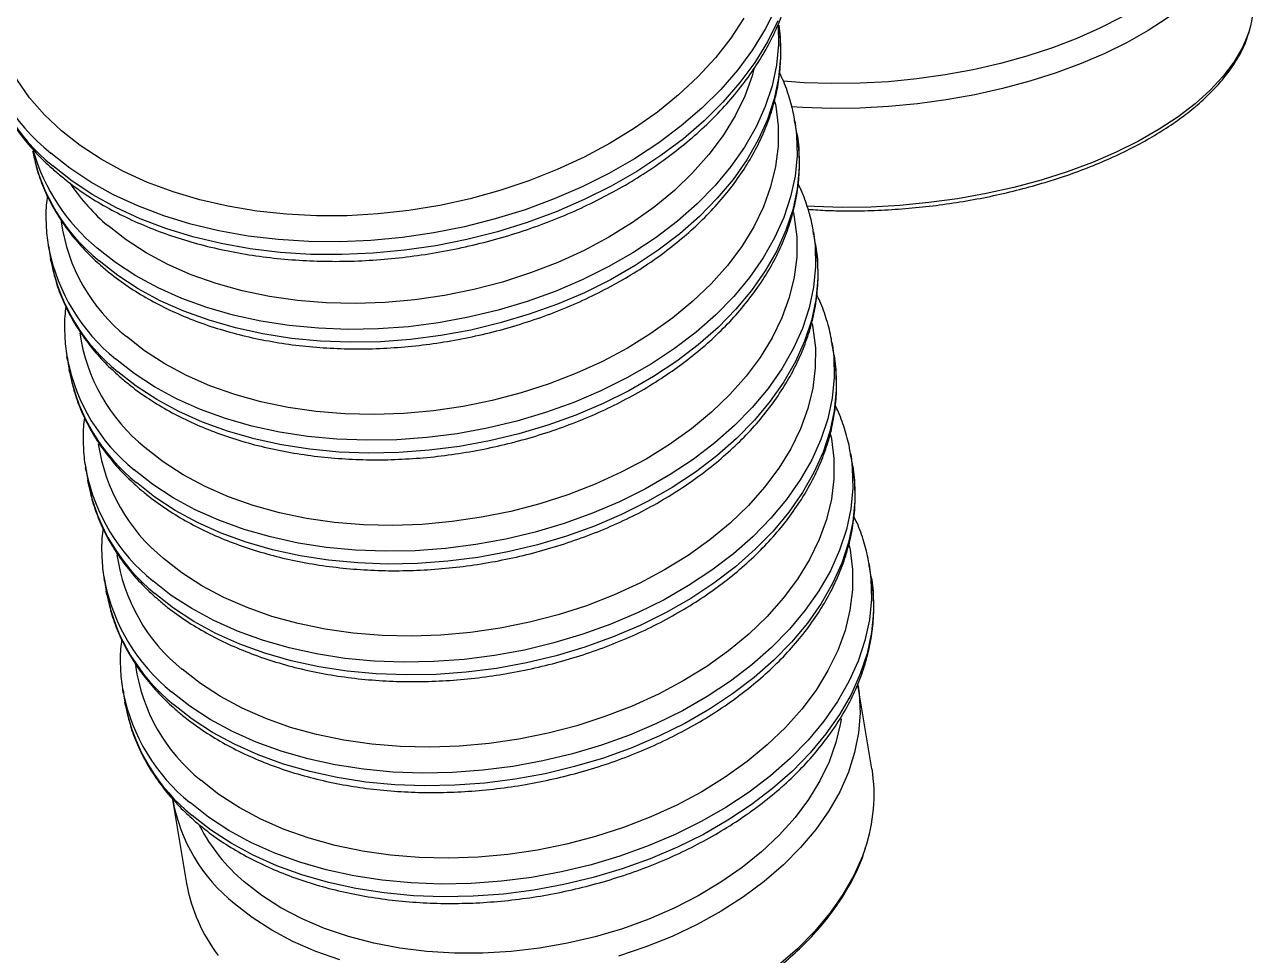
# Model space of a CAD drawing. Header units: millimetres. Extents: x 0 to 6631, y 0 to 4689.
# Drawn here: x 4434.7 to 4612.9, y 2054.9 to 2190 of the extents above; entities that cross this region are included whole.
import ezdxf

# ---------------------------------------------------------------- set-up
doc = ezdxf.new("R2010")
doc.units = ezdxf.units.MM
doc.header["$LTSCALE"] = 13
doc.layers.add('几何体', color=7, linetype='Continuous')

msp = doc.modelspace()

# ---------------------------------------------------------------- linework, layer by layer
at = {"layer": '几何体'}
for p, q in [((4546.67, 2174.17), (4546.36, 2176.03)), ((4546.36, 2176.03), (4546.42, 2175.64)), ((4546.67, 2174.17), (4546.74, 2173.78)), ((4549.37, 2158.08), (4549.06, 2159.94)), ((4549.06, 2159.94), (4549.12, 2159.55)), ((4438.14, 2157.91), (4438.45, 2156.05)), ((4438.23, 2157.42), (4438.14, 2157.91)), ((4549.37, 2158.08), (4549.43, 2157.69)), ((4438.54, 2155.57), (4438.45, 2156.05)), ((4552.06, 2141.99), (4551.75, 2143.85)), ((4551.75, 2143.85), (4551.81, 2143.46)), ((4440.83, 2141.82), (4441.15, 2139.96)), ((4440.92, 2141.33), (4440.83, 2141.82)), ((4552.06, 2141.99), (4552.12, 2141.6)), ((4441.23, 2139.48), (4441.15, 2139.96)), ((4554.76, 2125.9), (4554.45, 2127.75)), ((4554.45, 2127.75), (4554.51, 2127.37)), ((4443.53, 2125.72), (4443.84, 2123.87)), ((4443.62, 2125.24), (4443.53, 2125.72)), ((4554.76, 2125.9), (4554.82, 2125.51)), ((4443.93, 2123.38), (4443.84, 2123.87)), ((4557.45, 2109.81), (4557.14, 2111.66)), ((4557.14, 2111.66), (4557.2, 2111.27)), ((4446.22, 2109.63), (4446.53, 2107.78)), ((4446.31, 2109.15), (4446.22, 2109.63)), ((4557.45, 2109.81), (4557.51, 2109.42)), ((4446.62, 2107.29), (4446.53, 2107.78)), ((4557.55, 2082.03), (4555.52, 2094.18)), ((4555.52, 2094.18), (4555.55, 2094)), ((4448.92, 2093.54), (4449.23, 2091.68)), ((4449, 2093.06), (4448.92, 2093.54)), ((4449.32, 2091.2), (4449.23, 2091.68)), ((4456.15, 2077.54), (4458.18, 2065.39))]:
    msp.add_line(p, q, dxfattribs=at)
at = {"layer": '几何体', "flags": 128}
for points in [[(4440.02, 2174.59), (4437.57, 2176.91), (4435.42, 2179.38), (4433.59, 2181.99), (4432.08, 2184.72), (4430.9, 2187.54), (4430.07, 2190.46), (4429.59, 2193.44), (4429.46, 2196.46), (4429.68, 2199.52), (4430.25, 2202.59), (4431.16, 2205.65), (4432.42, 2208.69), (4434.01, 2211.67), (4435.93, 2214.6), (4438.16, 2217.44), (4440.68, 2220.18), (4443.49, 2222.81), (4446.56, 2225.3), (4449.88, 2227.65), (4453.42, 2229.83), (4457.17, 2231.84), (4459.08, 2232.76)], [(4608.46, 2212.2), (4608.69, 2210.77), (4608.7, 2208.72), (4608.36, 2206.65), (4607.67, 2204.58), (4606.63, 2202.51), (4605.25, 2200.46), (4603.54, 2198.45), (4601.52, 2196.5), (4599.19, 2194.61), (4596.58, 2192.8), (4593.71, 2191.08), (4590.59, 2189.48), (4587.25, 2187.99), (4583.71, 2186.63), (4580.01, 2185.41), (4576.17, 2184.34), (4572.21, 2183.43), (4568.16, 2182.68), (4564.06, 2182.11), (4559.94, 2181.7), (4555.83, 2181.47), (4551.75, 2181.42)], [(4611.16, 2208.69), (4611.23, 2207.31), (4611.05, 2205.21), (4610.51, 2203.1), (4609.63, 2200.99), (4608.41, 2198.89), (4606.86, 2196.82), (4604.98, 2194.8), (4602.8, 2192.83), (4600.33, 2190.93), (4597.58, 2189.12), (4594.57, 2187.41), (4591.33, 2185.81), (4587.88, 2184.33), (4584.24, 2182.97), (4580.44, 2181.76), (4576.5, 2180.7), (4572.46, 2179.8), (4568.33, 2179.06), (4564.15, 2178.48), (4559.96, 2178.08), (4555.77, 2177.86), (4551.61, 2177.81)], [(4543.59, 2192.38), (4542.08, 2189.33), (4540.24, 2186.33), (4538.09, 2183.42), (4535.63, 2180.59), (4532.9, 2177.87), (4529.89, 2175.28), (4526.63, 2172.83), (4523.13, 2170.53), (4519.42, 2168.4), (4515.53, 2166.45), (4511.46, 2164.69), (4507.25, 2163.13), (4502.92, 2161.79), (4498.49, 2160.66), (4494, 2159.76), (4489.47, 2159.1), (4484.91, 2158.66), (4480.38, 2158.47), (4475.88, 2158.51), (4471.44, 2158.79), (4467.09, 2159.31), (4462.86, 2160.06), (4458.77, 2161.05), (4454.85, 2162.25), (4451.11, 2163.67), (4447.59, 2165.3), (4444.29, 2167.13), (4441.25, 2169.15), (4438.47, 2171.34)], [(4543.9, 2190.52), (4542.39, 2187.47), (4540.55, 2184.48), (4538.4, 2181.56), (4535.95, 2178.73), (4533.21, 2176.01), (4530.2, 2173.42), (4526.94, 2170.97), (4523.44, 2168.67), (4519.74, 2166.54), (4515.84, 2164.59), (4511.77, 2162.83), (4507.56, 2161.28), (4503.23, 2159.93), (4498.8, 2158.81), (4494.31, 2157.91), (4489.78, 2157.24), (4485.23, 2156.81), (4480.69, 2156.61), (4476.19, 2156.65), (4471.75, 2156.94), (4467.4, 2157.45), (4463.17, 2158.21), (4459.09, 2159.19), (4455.16, 2160.39), (4451.42, 2161.82), (4447.9, 2163.45), (4444.6, 2165.28), (4441.56, 2167.29), (4438.78, 2169.49)], [(4538.99, 2190.92), (4537.08, 2188), (4534.85, 2185.16), (4532.32, 2182.41), (4529.52, 2179.79), (4526.44, 2177.29), (4523.12, 2174.95), (4519.58, 2172.76), (4515.83, 2170.76), (4511.9, 2168.94), (4507.82, 2167.32), (4503.6, 2165.91), (4499.28, 2164.71), (4494.87, 2163.75), (4490.42, 2163.01), (4485.94, 2162.51), (4481.47, 2162.25), (4477.03, 2162.23), (4472.64, 2162.46), (4468.34, 2162.92), (4464.16, 2163.62), (4460.11, 2164.55), (4456.22, 2165.7), (4452.52, 2167.08), (4449.03, 2168.67), (4445.77, 2170.45), (4442.76, 2172.43), (4440.02, 2174.59), (4440.02, 2174.59)], [(4543.94, 2189.79), (4543.99, 2187.08), (4543.7, 2184.08), (4543.06, 2181.08), (4542.07, 2178.09), (4540.74, 2175.13), (4539.08, 2172.22), (4537.1, 2169.38), (4534.81, 2166.63), (4532.22, 2163.99), (4529.36, 2161.47), (4526.25, 2159.1), (4522.89, 2156.87), (4519.32, 2154.82), (4515.55, 2152.95), (4511.62, 2151.28), (4507.54, 2149.81), (4503.35, 2148.55), (4499.06, 2147.52), (4494.72, 2146.73), (4490.34, 2146.16), (4485.96, 2145.84), (4481.6, 2145.76), (4477.29, 2145.92), (4473.06, 2146.32), (4468.94, 2146.96), (4464.95, 2147.83), (4461.12, 2148.93), (4457.48, 2150.25), (4454.04, 2151.79), (4450.83, 2153.53), (4447.88, 2155.46), (4445.19, 2157.57)], [(4544.04, 2189.88), (4544.24, 2188.19), (4544.3, 2185.22), (4544.01, 2182.22), (4543.37, 2179.22), (4542.38, 2176.23), (4541.05, 2173.27), (4539.39, 2170.36), (4537.41, 2167.53), (4535.12, 2164.78), (4532.53, 2162.14), (4529.67, 2159.62), (4526.56, 2157.24), (4523.2, 2155.02), (4519.63, 2152.96), (4515.86, 2151.09), (4511.93, 2149.42), (4507.85, 2147.95), (4503.66, 2146.7), (4499.37, 2145.67), (4495.03, 2144.87), (4490.65, 2144.31), (4486.27, 2143.98), (4481.91, 2143.9), (4477.6, 2144.06), (4473.37, 2144.46), (4469.25, 2145.1), (4465.26, 2145.97), (4461.43, 2147.08), (4457.79, 2148.4), (4454.35, 2149.93), (4451.14, 2151.67), (4448.19, 2153.6), (4445.51, 2155.71)], [(4612.28, 2189.18), (4612.14, 2188.76), (4611.26, 2186.65), (4610.04, 2184.55), (4608.49, 2182.48), (4606.61, 2180.46), (4604.43, 2178.49), (4601.96, 2176.6), (4599.21, 2174.79), (4596.2, 2173.07), (4592.96, 2171.47), (4589.51, 2169.99), (4585.87, 2168.64), (4582.07, 2167.43), (4578.13, 2166.36), (4574.09, 2165.46), (4569.96, 2164.72), (4565.78, 2164.15), (4561.59, 2163.74), (4557.4, 2163.52), (4553.24, 2163.47)], [(4540.44, 2183.5), (4540.17, 2182.55), (4539.11, 2179.62), (4537.7, 2176.73), (4535.97, 2173.9), (4533.91, 2171.14), (4531.55, 2168.48), (4528.9, 2165.93), (4525.98, 2163.52), (4522.81, 2161.25), (4519.4, 2159.15), (4515.8, 2157.22), (4512.01, 2155.49), (4508.06, 2153.96), (4503.99, 2152.64), (4499.81, 2151.54), (4495.56, 2150.68), (4491.27, 2150.05), (4486.96, 2149.66), (4482.67, 2149.51), (4478.43, 2149.61), (4474.26, 2149.95), (4470.19, 2150.53), (4466.24, 2151.35), (4462.46, 2152.4), (4458.86, 2153.68), (4455.47, 2155.16), (4452.3, 2156.86), (4449.39, 2158.75), (4446.75, 2160.82)], [(4551.75, 2181.42), (4547.73, 2181.55), (4544.67, 2181.77)], [(4543.47, 2178.79), (4543.6, 2178.16), (4543.95, 2175.28), (4543.94, 2172.36), (4543.58, 2169.41), (4542.86, 2166.46), (4541.8, 2163.53), (4540.4, 2160.64), (4538.66, 2157.8), (4536.61, 2155.05), (4534.24, 2152.39), (4531.59, 2149.84), (4528.67, 2147.43), (4525.5, 2145.16), (4522.1, 2143.06), (4518.49, 2141.13), (4514.7, 2139.4), (4510.76, 2137.86), (4506.68, 2136.55), (4502.5, 2135.45), (4498.26, 2134.59), (4493.97, 2133.96), (4489.66, 2133.57), (4485.37, 2133.42), (4481.12, 2133.52), (4476.95, 2133.86), (4472.88, 2134.44), (4468.94, 2135.26), (4465.16, 2136.31), (4461.55, 2137.58), (4458.16, 2139.07), (4455, 2140.77), (4452.09, 2142.65), (4449.45, 2144.72)], [(4551.61, 2177.81), (4547.53, 2177.94), (4545.85, 2178.04)], [(4546.42, 2175.64), (4546.62, 2173.96), (4546.68, 2170.99), (4546.39, 2167.99), (4545.75, 2164.98), (4544.76, 2161.99), (4543.43, 2159.03), (4541.77, 2156.13), (4539.79, 2153.29), (4537.5, 2150.54), (4534.92, 2147.9), (4532.06, 2145.38), (4528.94, 2143), (4525.58, 2140.78), (4522.01, 2138.73), (4518.25, 2136.86), (4514.31, 2135.18), (4510.23, 2133.71), (4506.04, 2132.46), (4501.76, 2131.43), (4497.41, 2130.63), (4493.03, 2130.07), (4488.65, 2129.75), (4484.29, 2129.67), (4479.98, 2129.83), (4475.75, 2130.23), (4471.63, 2130.87), (4467.64, 2131.74), (4463.81, 2132.84), (4460.17, 2134.16), (4456.73, 2135.7), (4453.53, 2137.44), (4450.57, 2139.37), (4447.89, 2141.48)], [(4546.74, 2173.78), (4546.93, 2172.1), (4546.99, 2169.13), (4546.7, 2166.13), (4546.06, 2163.13), (4545.07, 2160.14), (4543.75, 2157.18), (4542.08, 2154.27), (4540.1, 2151.43), (4537.81, 2148.69), (4535.23, 2146.04), (4532.37, 2143.53), (4529.25, 2141.15), (4525.89, 2138.92), (4522.32, 2136.87), (4518.56, 2135), (4514.62, 2133.33), (4510.54, 2131.86), (4506.35, 2130.61), (4502.07, 2129.58), (4497.72, 2128.78), (4493.34, 2128.22), (4488.96, 2127.89), (4484.6, 2127.81), (4480.29, 2127.97), (4476.06, 2128.37), (4471.94, 2129.01), (4467.95, 2129.88), (4464.12, 2130.98), (4460.48, 2132.31), (4457.04, 2133.84), (4453.84, 2135.58), (4450.88, 2137.51), (4448.2, 2139.62)], [(4553.24, 2163.47), (4549.16, 2163.6), (4548.05, 2163.66)], [(4546.17, 2162.7), (4546.29, 2162.07), (4546.64, 2159.19), (4546.64, 2156.26), (4546.27, 2153.32), (4545.56, 2150.37), (4544.49, 2147.44), (4543.09, 2144.55), (4541.35, 2141.71), (4539.3, 2138.96), (4536.94, 2136.3), (4534.29, 2133.75), (4531.37, 2131.33), (4528.2, 2129.07), (4524.79, 2126.96), (4521.19, 2125.04), (4517.4, 2123.3), (4513.45, 2121.77), (4509.38, 2120.46), (4505.2, 2119.36), (4500.95, 2118.5), (4496.66, 2117.87), (4492.35, 2117.48), (4488.06, 2117.33), (4483.82, 2117.43), (4479.64, 2117.77), (4475.57, 2118.35), (4471.63, 2119.17), (4467.85, 2120.22), (4464.25, 2121.49), (4460.86, 2122.98), (4457.69, 2124.68), (4454.78, 2126.56), (4452.14, 2128.63)], [(4549.12, 2159.55), (4549.31, 2157.87), (4549.38, 2154.89), (4549.09, 2151.9), (4548.45, 2148.89), (4547.46, 2145.9), (4546.13, 2142.94), (4544.47, 2140.04), (4542.49, 2137.2), (4540.2, 2134.45), (4537.61, 2131.81), (4534.75, 2129.29), (4531.63, 2126.91), (4528.28, 2124.69), (4524.71, 2122.64), (4520.94, 2120.77), (4517.01, 2119.09), (4512.93, 2117.62), (4508.73, 2116.37), (4504.45, 2115.34), (4500.11, 2114.54), (4495.73, 2113.98), (4491.34, 2113.66), (4486.98, 2113.57), (4482.68, 2113.73), (4478.45, 2114.13), (4474.33, 2114.77), (4470.34, 2115.65), (4466.51, 2116.75), (4462.86, 2118.07), (4459.43, 2119.61), (4456.22, 2121.34), (4453.27, 2123.27), (4450.58, 2125.38)], [(4549.43, 2157.69), (4549.63, 2156.01), (4549.69, 2153.04), (4549.4, 2150.04), (4548.76, 2147.04), (4547.77, 2144.05), (4546.44, 2141.09), (4544.78, 2138.18), (4542.8, 2135.34), (4540.51, 2132.59), (4537.92, 2129.95), (4535.06, 2127.43), (4531.95, 2125.06), (4528.59, 2122.83), (4525.02, 2120.78), (4521.25, 2118.91), (4517.32, 2117.23), (4513.24, 2115.77), (4509.05, 2114.51), (4504.76, 2113.48), (4500.42, 2112.69), (4496.04, 2112.12), (4491.66, 2111.8), (4487.3, 2111.72), (4482.99, 2111.88), (4478.76, 2112.28), (4474.64, 2112.92), (4470.65, 2113.79), (4466.82, 2114.89), (4463.18, 2116.21), (4459.74, 2117.75), (4456.53, 2119.49), (4453.58, 2121.42), (4450.89, 2123.53)], [(4548.86, 2146.61), (4548.99, 2145.98), (4549.34, 2143.1), (4549.33, 2140.17), (4548.97, 2137.23), (4548.25, 2134.28), (4547.19, 2131.35), (4545.79, 2128.46), (4544.05, 2125.62), (4541.99, 2122.86), (4539.63, 2120.2), (4536.98, 2117.66), (4534.06, 2115.24), (4530.89, 2112.97), (4527.49, 2110.87), (4523.88, 2108.95), (4520.09, 2107.21), (4516.14, 2105.68), (4512.07, 2104.36), (4507.89, 2103.27), (4503.65, 2102.4), (4499.35, 2101.77), (4495.05, 2101.38), (4490.76, 2101.24), (4486.51, 2101.34), (4482.34, 2101.68), (4478.27, 2102.26), (4474.33, 2103.08), (4470.55, 2104.13), (4466.94, 2105.4), (4463.55, 2106.89), (4460.39, 2108.58), (4457.48, 2110.47), (4454.84, 2112.54)], [(4551.81, 2143.46), (4552.01, 2141.77), (4552.07, 2138.8), (4551.78, 2135.81), (4551.14, 2132.8), (4550.15, 2129.81), (4548.82, 2126.85), (4547.16, 2123.94), (4545.18, 2121.11), (4542.89, 2118.36), (4540.31, 2115.72), (4537.45, 2113.2), (4534.33, 2110.82), (4530.97, 2108.6), (4527.4, 2106.54), (4523.63, 2104.67), (4519.7, 2103), (4515.62, 2101.53), (4511.43, 2100.28), (4507.15, 2099.25), (4502.8, 2098.45), (4498.42, 2097.89), (4494.04, 2097.56), (4489.68, 2097.48), (4485.37, 2097.64), (4481.14, 2098.04), (4477.02, 2098.68), (4473.03, 2099.55), (4469.2, 2100.66), (4465.56, 2101.98), (4462.12, 2103.51), (4458.92, 2105.25), (4455.96, 2107.18), (4453.28, 2109.29)], [(4552.12, 2141.6), (4552.32, 2139.92), (4552.38, 2136.95), (4552.09, 2133.95), (4551.45, 2130.94), (4550.46, 2127.95), (4549.13, 2124.99), (4547.47, 2122.09), (4545.49, 2119.25), (4543.2, 2116.5), (4540.62, 2113.86), (4537.76, 2111.34), (4534.64, 2108.96), (4531.28, 2106.74), (4527.71, 2104.69), (4523.95, 2102.82), (4520.01, 2101.14), (4515.93, 2099.67), (4511.74, 2098.42), (4507.46, 2097.39), (4503.11, 2096.59), (4498.73, 2096.03), (4494.35, 2095.71), (4489.99, 2095.63), (4485.68, 2095.79), (4481.45, 2096.19), (4477.33, 2096.83), (4473.34, 2097.7), (4469.51, 2098.8), (4465.87, 2100.12), (4462.43, 2101.66), (4459.23, 2103.4), (4456.27, 2105.33), (4453.59, 2107.44)], [(4551.56, 2130.52), (4551.68, 2129.89), (4552.03, 2127.01), (4552.03, 2124.08), (4551.66, 2121.13), (4550.95, 2118.19), (4549.88, 2115.26), (4548.48, 2112.36), (4546.74, 2109.53), (4544.69, 2106.77), (4542.33, 2104.11), (4539.68, 2101.56), (4536.76, 2099.15), (4533.59, 2096.88), (4530.18, 2094.78), (4526.58, 2092.85), (4522.79, 2091.12), (4518.84, 2089.59), (4514.76, 2088.27), (4510.59, 2087.18), (4506.34, 2086.31), (4502.05, 2085.68), (4497.74, 2085.29), (4493.45, 2085.15), (4489.21, 2085.24), (4485.03, 2085.58), (4480.96, 2086.17), (4477.02, 2086.98), (4473.24, 2088.03), (4469.64, 2089.31), (4466.24, 2090.8), (4463.08, 2092.49), (4460.17, 2094.38), (4457.53, 2096.45)], [(4554.51, 2127.37), (4554.7, 2125.68), (4554.77, 2122.71), (4554.48, 2119.71), (4553.84, 2116.71), (4552.85, 2113.72), (4551.52, 2110.76), (4549.86, 2107.85), (4547.88, 2105.01), (4545.59, 2102.27), (4543, 2099.62), (4540.14, 2097.11), (4537.02, 2094.73), (4533.67, 2092.5), (4530.09, 2090.45), (4526.33, 2088.58), (4522.4, 2086.91), (4518.32, 2085.44), (4514.12, 2084.19), (4509.84, 2083.16), (4505.5, 2082.36), (4501.12, 2081.8), (4496.73, 2081.47), (4492.37, 2081.39), (4488.07, 2081.55), (4483.84, 2081.95), (4479.71, 2082.59), (4475.73, 2083.46), (4471.9, 2084.56), (4468.25, 2085.89), (4464.82, 2087.42), (4461.61, 2089.16), (4458.66, 2091.09), (4455.97, 2093.2)], [(4554.82, 2125.51), (4555.01, 2123.83), (4555.08, 2120.85), (4554.79, 2117.86), (4554.15, 2114.85), (4553.16, 2111.86), (4551.83, 2108.9), (4550.17, 2106), (4548.19, 2103.16), (4545.9, 2100.41), (4543.31, 2097.77), (4540.45, 2095.25), (4537.33, 2092.87), (4533.98, 2090.65), (4530.41, 2088.6), (4526.64, 2086.73), (4522.71, 2085.05), (4518.63, 2083.58), (4514.44, 2082.33), (4510.15, 2081.3), (4505.81, 2080.5), (4501.43, 2079.94), (4497.05, 2079.62), (4492.68, 2079.53), (4488.38, 2079.69), (4484.15, 2080.09), (4480.03, 2080.73), (4476.04, 2081.61), (4472.21, 2082.71), (4468.56, 2084.03), (4465.13, 2085.57), (4461.92, 2087.3), (4458.97, 2089.23), (4456.28, 2091.34)], [(4554.25, 2114.42), (4554.38, 2113.8), (4554.73, 2110.91), (4554.72, 2107.99), (4554.36, 2105.04), (4553.64, 2102.09), (4552.58, 2099.16), (4551.17, 2096.27), (4549.44, 2093.44), (4547.38, 2090.68), (4545.02, 2088.02), (4542.37, 2085.47), (4539.45, 2083.06), (4536.28, 2080.79), (4532.88, 2078.69), (4529.27, 2076.76), (4525.48, 2075.03), (4521.53, 2073.5), (4517.46, 2072.18), (4513.28, 2071.08), (4509.04, 2070.22), (4504.74, 2069.59), (4500.44, 2069.2), (4496.15, 2069.05), (4491.9, 2069.15), (4487.73, 2069.49), (4483.66, 2070.07), (4479.72, 2070.89), (4475.93, 2071.94), (4472.33, 2073.22), (4468.94, 2074.71), (4465.78, 2076.4), (4462.86, 2078.29), (4460.23, 2080.36)], [(4557.2, 2111.27), (4557.4, 2109.59), (4557.46, 2106.62), (4557.17, 2103.62), (4556.53, 2100.62), (4555.54, 2097.63), (4554.21, 2094.67), (4552.55, 2091.76), (4550.57, 2088.92), (4548.28, 2086.17), (4545.7, 2083.53), (4542.84, 2081.01), (4539.72, 2078.64), (4536.36, 2076.41), (4532.79, 2074.36), (4529.02, 2072.49), (4525.09, 2070.82), (4521.01, 2069.35), (4516.82, 2068.09), (4512.54, 2067.07), (4508.19, 2066.27), (4503.81, 2065.7), (4499.43, 2065.38), (4495.07, 2065.3), (4490.76, 2065.46), (4486.53, 2065.86), (4482.41, 2066.5), (4478.42, 2067.37), (4474.59, 2068.47), (4470.95, 2069.8), (4467.51, 2071.33), (4464.31, 2073.07), (4461.35, 2075), (4458.67, 2077.11)], [(4557.51, 2109.42), (4557.71, 2107.73), (4557.77, 2104.76), (4557.48, 2101.77), (4556.84, 2098.76), (4555.85, 2095.77), (4554.52, 2092.81), (4552.86, 2089.9), (4550.88, 2087.07), (4548.59, 2084.32), (4546.01, 2081.68), (4543.15, 2079.16), (4540.03, 2076.78), (4536.67, 2074.56), (4533.1, 2072.5), (4529.33, 2070.63), (4525.4, 2068.96), (4521.32, 2067.49), (4517.13, 2066.24), (4512.85, 2065.21), (4508.5, 2064.41), (4504.12, 2063.85), (4499.74, 2063.52), (4495.38, 2063.44), (4491.07, 2063.6), (4486.84, 2064), (4482.72, 2064.64), (4478.73, 2065.51), (4474.9, 2066.62), (4471.26, 2067.94), (4467.82, 2069.47), (4464.62, 2071.21), (4461.66, 2073.14), (4458.98, 2075.25)], [(4555.55, 2094), (4555.69, 2092.93), (4555.83, 2090.1), (4555.61, 2087.24), (4555.04, 2084.37), (4554.13, 2081.51), (4552.88, 2078.68), (4551.3, 2075.91), (4549.41, 2073.2), (4547.2, 2070.58), (4544.71, 2068.07), (4541.94, 2065.68), (4538.92, 2063.44), (4535.67, 2061.35), (4532.21, 2059.43), (4528.56, 2057.7), (4524.75, 2056.17), (4520.82, 2054.84)], [(4553.06, 2089.27), (4552.97, 2088.66), (4552.33, 2085.84), (4551.34, 2083.04), (4550.01, 2080.28), (4548.36, 2077.57), (4546.39, 2074.94), (4544.11, 2072.4), (4541.55, 2069.99), (4538.72, 2067.7), (4535.64, 2065.57), (4532.35, 2063.6), (4528.85, 2061.81), (4525.18, 2060.21), (4521.36, 2058.82), (4517.43, 2057.65), (4513.41, 2056.7), (4509.33, 2055.98), (4505.22, 2055.5), (4501.11, 2055.26), (4497.03, 2055.27), (4493.02, 2055.51), (4489.1, 2056), (4485.3, 2056.72), (4481.65, 2057.67), (4478.18, 2058.85), (4474.91, 2060.24), (4471.86, 2061.84), (4469.07, 2063.63), (4466.54, 2065.6)], [(4556.55, 2070.44), (4556.17, 2069.36), (4554.92, 2066.53), (4553.34, 2063.76), (4551.44, 2061.05), (4549.24, 2058.43), (4546.74, 2055.92), (4543.98, 2053.53)], [(4480.41, 2054.31), (4476.9, 2055.53), (4473.59, 2056.97), (4470.51, 2058.61), (4467.67, 2060.44), (4465.1, 2062.45)]]:
    msp.add_lwpolyline(points, dxfattribs=at)
at = {"layer": '几何体'}
for centre, radius, start, end in [((4599.98, 2193.01), 12.88, 342.7254, 6.197), ((4457.49, 2194.76), 30.17, 191.6161, 230.9186), ((4457.8, 2192.9), 30.17, 191.6161, 230.9186), ((4462.85, 2177.12), 27.56, 191.433, 230.9894), ((4463.3, 2179.51), 28.45, 195.9588, 230.4745), ((4466.4, 2183.87), 30.29, 214.3879, 229.5639), ((4465.84, 2165.06), 26.12, 188.1521, 231.1206), ((4465.23, 2162.89), 27.56, 191.433, 230.9894), ((4465.55, 2161.03), 27.56, 191.433, 230.9894), ((4468.54, 2148.97), 26.12, 188.1521, 231.1206), ((4467.93, 2146.8), 27.56, 191.433, 230.9894), ((4468.24, 2144.94), 27.56, 191.433, 230.9894), ((4471.23, 2132.88), 26.12, 188.1521, 231.1206), ((4470.62, 2130.7), 27.56, 191.433, 230.9894), ((4470.93, 2128.85), 27.56, 191.433, 230.9894), ((4473.93, 2116.78), 26.12, 188.1521, 231.1206), ((4473.32, 2114.61), 27.56, 191.433, 230.9894), ((4473.63, 2112.75), 27.56, 191.433, 230.9894), ((4476.62, 2100.69), 26.12, 188.1521, 231.1206), ((4476.01, 2098.52), 27.56, 191.433, 230.9894), ((4476.32, 2096.66), 27.56, 191.433, 230.9894), ((4533.83, 2078.24), 24.03, 341.0527, 9.081), ((4480.92, 2082.04), 25.17, 190.338, 231.0748), ((4483.6, 2085.86), 26.48, 207.2191, 229.8932), ((4481.57, 2069.42), 23.73, 189.7669, 217.5946)]:
    msp.add_arc(centre, radius, start, end, dxfattribs=at)
for points, knots in [([(4459.21, 2233.32), (4458, 2232.75), (4455.52, 2231.59), (4451.97, 2229.62), (4448.55, 2227.47), (4445.32, 2225.17), (4442.32, 2222.72), (4439.55, 2220.14), (4437.04, 2217.45), (4434.79, 2214.65), (4432.82, 2211.77), (4431.14, 2208.81), (4429.76, 2205.8), (4428.69, 2202.75), (4427.94, 2199.69), (4427.5, 2196.62), (4427.4, 2193.58), (4427.54, 2190.92), (4427.85, 2189.29), (4427.98, 2188.66)], [0, 0, 0, 0, 0.05816, 0.118806, 0.179484, 0.240191, 0.300921, 0.36166, 0.422384, 0.483062, 0.543655, 0.604114, 0.664387, 0.724422, 0.784182, 0.843651, 0.902842, 0.961805, 1, 1, 1, 1]), ([(4439.24, 2168.61), (4439.71, 2168.22), (4441.05, 2167.09), (4443.45, 2165.37), (4446.5, 2163.49), (4449.78, 2161.8), (4453.25, 2160.3), (4456.9, 2159), (4460.71, 2157.9), (4464.66, 2157.01), (4468.72, 2156.34), (4472.89, 2155.88), (4477.12, 2155.64), (4481.41, 2155.62), (4485.73, 2155.82), (4490.05, 2156.24), (4494.36, 2156.87), (4498.63, 2157.72), (4502.85, 2158.77), (4506.98, 2160.03), (4511, 2161.48), (4514.91, 2163.12), (4518.67, 2164.95), (4522.26, 2166.94), (4525.67, 2169.1), (4528.88, 2171.41), (4531.87, 2173.87), (4534.63, 2176.45), (4537.13, 2179.15), (4539.36, 2181.95), (4541.32, 2184.84), (4542.98, 2187.8), (4544.34, 2190.81), (4545.39, 2193.86), (4546.13, 2196.93), (4546.55, 2199.99), (4546.63, 2203.03), (4546.51, 2205.33), (4546.28, 2206.58), (4546.22, 2206.86)], [0, 0, 0, 0, 0.014997, 0.042832, 0.070717, 0.098663, 0.12665, 0.154661, 0.182684, 0.210708, 0.238727, 0.266739, 0.294743, 0.322739, 0.35073, 0.378716, 0.406701, 0.434686, 0.462675, 0.490669, 0.518672, 0.546685, 0.574711, 0.602751, 0.630805, 0.658873, 0.686951, 0.715033, 0.743107, 0.771159, 0.79917, 0.827119, 0.854979, 0.882729, 0.910351, 0.937838, 0.965198, 0.992454, 1, 1, 1, 1]), ([(4445.97, 2154.84), (4446.42, 2154.46), (4447.71, 2153.38), (4450.02, 2151.73), (4452.97, 2149.95), (4456.13, 2148.35), (4459.49, 2146.95), (4463.03, 2145.74), (4466.72, 2144.74), (4470.54, 2143.96), (4474.47, 2143.39), (4478.49, 2143.04), (4482.57, 2142.9), (4486.7, 2142.99), (4490.84, 2143.3), (4494.97, 2143.82), (4499.08, 2144.56), (4503.13, 2145.51), (4507.11, 2146.66), (4510.99, 2148.01), (4514.75, 2149.55), (4518.37, 2151.28), (4521.83, 2153.18), (4525.11, 2155.24), (4528.18, 2157.46), (4531.04, 2159.82), (4533.65, 2162.31), (4536.02, 2164.91), (4538.11, 2167.62), (4539.92, 2170.41), (4541.44, 2173.27), (4542.64, 2176.18), (4543.54, 2179.12), (4544.12, 2182.06), (4544.37, 2185), (4544.35, 2187.6), (4544.11, 2189.2), (4544.01, 2189.84)], [0, 0, 0, 0, 0.015727, 0.04485, 0.074031, 0.103284, 0.132584, 0.16191, 0.191249, 0.220586, 0.249917, 0.27924, 0.308553, 0.337858, 0.367157, 0.396453, 0.425749, 0.455048, 0.484353, 0.513667, 0.542993, 0.572334, 0.601692, 0.631067, 0.660458, 0.689862, 0.71927, 0.748667, 0.778035, 0.80735, 0.836583, 0.865704, 0.894686, 0.923512, 0.95218, 0.980708, 1, 1, 1, 1]), ([(4553.42, 2162.97), (4554.11, 2162.97), (4556.09, 2162.96), (4559.42, 2163.08), (4563.39, 2163.36), (4567.35, 2163.8), (4571.28, 2164.4), (4575.17, 2165.14), (4578.97, 2166.04), (4582.67, 2167.07), (4586.25, 2168.24), (4589.69, 2169.53), (4592.95, 2170.95), (4596.03, 2172.48), (4598.91, 2174.11), (4601.56, 2175.84), (4603.96, 2177.65), (4606.11, 2179.53), (4607.99, 2181.48), (4609.58, 2183.49), (4610.87, 2185.54), (4611.76, 2187.34), (4612.09, 2188.46), (4612.21, 2188.89)], [0, 0, 0, 0, 0.026092, 0.075647, 0.125204, 0.174758, 0.224311, 0.273869, 0.323435, 0.373014, 0.422611, 0.472231, 0.52188, 0.571563, 0.621286, 0.671051, 0.720861, 0.77071, 0.820583, 0.87043, 0.920183, 0.969746, 1, 1, 1, 1]), ([(4428.29, 2186.8), (4428.34, 2186.45), (4428.56, 2185.12), (4429.25, 2182.86), (4430.37, 2180.05), (4431.8, 2177.33), (4433.51, 2174.72), (4435.52, 2172.22), (4437.46, 2170.2), (4438.77, 2169.03), (4439.24, 2168.61)], [0, 0, 0, 0, 0.050393, 0.194012, 0.337682, 0.481646, 0.626101, 0.77117, 0.916898, 1, 1, 1, 1]), ([(4546.39, 2175.61), (4546.36, 2175.92), (4546.21, 2177.18), (4545.61, 2179.33), (4544.9, 2181.49), (4544.3, 2182.66), (4544.15, 2182.97)], [0, 0, 0, 0, 0.120339, 0.494187, 0.86797, 1, 1, 1, 1]), ([(4448.67, 2138.74), (4449.12, 2138.37), (4450.4, 2137.29), (4452.72, 2135.64), (4455.66, 2133.86), (4458.83, 2132.26), (4462.19, 2130.85), (4465.72, 2129.65), (4469.41, 2128.65), (4473.24, 2127.87), (4477.17, 2127.3), (4481.19, 2126.95), (4485.27, 2126.81), (4489.39, 2126.9), (4493.53, 2127.21), (4497.67, 2127.73), (4501.77, 2128.47), (4505.83, 2129.42), (4509.81, 2130.57), (4513.69, 2131.92), (4517.45, 2133.46), (4521.07, 2135.18), (4524.53, 2137.08), (4527.8, 2139.15), (4530.88, 2141.37), (4533.73, 2143.73), (4536.35, 2146.22), (4538.71, 2148.82), (4540.81, 2151.53), (4542.62, 2154.32), (4544.13, 2157.18), (4545.34, 2160.09), (4546.23, 2163.02), (4546.81, 2165.97), (4547.06, 2168.91), (4547.04, 2171.51), (4546.8, 2173.11), (4546.71, 2173.75)], [0, 0, 0, 0, 0.015727, 0.04485, 0.074031, 0.103284, 0.132584, 0.16191, 0.191249, 0.220586, 0.249917, 0.27924, 0.308553, 0.337858, 0.367157, 0.396453, 0.425749, 0.455048, 0.484353, 0.513667, 0.542993, 0.572334, 0.601692, 0.631067, 0.660458, 0.689862, 0.71927, 0.748667, 0.778035, 0.80735, 0.836583, 0.865704, 0.894686, 0.923512, 0.95218, 0.980708, 1, 1, 1, 1]), ([(4435.87, 2171.63), (4436.02, 2170.89), (4436.36, 2169.21), (4437.25, 2166.67), (4438.47, 2164.01), (4439.99, 2161.46), (4441.81, 2159.02), (4443.79, 2156.8), (4445.28, 2155.46), (4445.97, 2154.84)], [0, 0, 0, 0, 0.117347, 0.266559, 0.415957, 0.565812, 0.716324, 0.867593, 1, 1, 1, 1]), ([(4549.09, 2159.52), (4549.05, 2159.82), (4548.9, 2161.08), (4548.31, 2163.24), (4547.59, 2165.39), (4547, 2166.57), (4546.84, 2166.88)], [0, 0, 0, 0, 0.120339, 0.494187, 0.86797, 1, 1, 1, 1]), ([(4437.98, 2165.19), (4437.92, 2164.72), (4437.74, 2163.28), (4437.79, 2160.87), (4437.95, 2158.73), (4438.21, 2157.6), (4438.26, 2157.4)], [0, 0, 0, 0, 0.180098, 0.551311, 0.921072, 1, 1, 1, 1]), ([(4548.3, 2163.18), (4549.24, 2163.12), (4550.93, 2163.01), (4552.66, 2162.98), (4553.42, 2162.97)], [0, 0, 0, 0, 0.558901, 1, 1, 1, 1]), ([(4451.36, 2122.65), (4451.81, 2122.27), (4453.1, 2121.2), (4455.41, 2119.55), (4458.36, 2117.76), (4461.52, 2116.17), (4464.88, 2114.76), (4468.42, 2113.56), (4472.11, 2112.56), (4475.93, 2111.78), (4479.86, 2111.21), (4483.88, 2110.85), (4487.96, 2110.72), (4492.09, 2110.81), (4496.23, 2111.12), (4500.36, 2111.64), (4504.47, 2112.38), (4508.52, 2113.32), (4512.5, 2114.48), (4516.38, 2115.83), (4520.14, 2117.37), (4523.76, 2119.09), (4527.22, 2120.99), (4530.5, 2123.06), (4533.57, 2125.27), (4536.42, 2127.63), (4539.04, 2130.12), (4541.41, 2132.73), (4543.5, 2135.44), (4545.31, 2138.23), (4546.82, 2141.09), (4548.03, 2144), (4548.93, 2146.93), (4549.51, 2149.88), (4549.76, 2152.81), (4549.74, 2155.42), (4549.5, 2157.02), (4549.4, 2157.66)], [0, 0, 0, 0, 0.015727, 0.04485, 0.074031, 0.103284, 0.132584, 0.16191, 0.191249, 0.220586, 0.249917, 0.27924, 0.308553, 0.337858, 0.367157, 0.396453, 0.425749, 0.455048, 0.484353, 0.513667, 0.542993, 0.572334, 0.601692, 0.631067, 0.660458, 0.689862, 0.71927, 0.748667, 0.778035, 0.80735, 0.836583, 0.865704, 0.894686, 0.923512, 0.95218, 0.980708, 1, 1, 1, 1]), ([(4438.57, 2155.54), (4438.72, 2154.8), (4439.05, 2153.12), (4439.94, 2150.58), (4441.16, 2147.92), (4442.69, 2145.37), (4444.5, 2142.93), (4446.49, 2140.71), (4447.97, 2139.37), (4448.67, 2138.74)], [0, 0, 0, 0, 0.117347, 0.266559, 0.415957, 0.565812, 0.716324, 0.867593, 1, 1, 1, 1]), ([(4551.78, 2143.43), (4551.75, 2143.73), (4551.6, 2144.99), (4551, 2147.15), (4550.29, 2149.3), (4549.69, 2150.48), (4549.54, 2150.79)], [0, 0, 0, 0, 0.120339, 0.494187, 0.86797, 1, 1, 1, 1]), ([(4440.67, 2149.1), (4440.61, 2148.63), (4440.43, 2147.18), (4440.49, 2144.78), (4440.64, 2142.64), (4440.91, 2141.51), (4440.95, 2141.3)], [0, 0, 0, 0, 0.180098, 0.551311, 0.921072, 1, 1, 1, 1]), ([(4454.05, 2106.56), (4454.51, 2106.18), (4455.79, 2105.1), (4458.11, 2103.45), (4461.05, 2101.67), (4464.22, 2100.08), (4467.58, 2098.67), (4471.11, 2097.47), (4474.8, 2096.47), (4478.63, 2095.68), (4482.56, 2095.11), (4486.58, 2094.76), (4490.66, 2094.63), (4494.78, 2094.72), (4498.92, 2095.02), (4503.06, 2095.55), (4507.16, 2096.28), (4511.22, 2097.23), (4515.2, 2098.38), (4519.08, 2099.73), (4522.84, 2101.28), (4526.46, 2103), (4529.91, 2104.9), (4533.19, 2106.96), (4536.26, 2109.18), (4539.12, 2111.54), (4541.74, 2114.03), (4544.1, 2116.64), (4546.19, 2119.35), (4548, 2122.14), (4549.52, 2125), (4550.73, 2127.9), (4551.62, 2130.84), (4552.2, 2133.79), (4552.45, 2136.72), (4552.43, 2139.33), (4552.19, 2140.92), (4552.09, 2141.57)], [0, 0, 0, 0, 0.015727, 0.04485, 0.074031, 0.103284, 0.132584, 0.16191, 0.191249, 0.220586, 0.249917, 0.27924, 0.308553, 0.337858, 0.367157, 0.396453, 0.425749, 0.455048, 0.484353, 0.513667, 0.542993, 0.572334, 0.601692, 0.631067, 0.660458, 0.689862, 0.71927, 0.748667, 0.778035, 0.80735, 0.836583, 0.865704, 0.894686, 0.923512, 0.95218, 0.980708, 1, 1, 1, 1]), ([(4441.26, 2139.45), (4441.41, 2138.71), (4441.75, 2137.03), (4442.63, 2134.49), (4443.86, 2131.83), (4445.38, 2129.28), (4447.2, 2126.84), (4449.18, 2124.62), (4450.67, 2123.28), (4451.36, 2122.65)], [0, 0, 0, 0, 0.117347, 0.266559, 0.415957, 0.565812, 0.716324, 0.867593, 1, 1, 1, 1]), ([(4554.48, 2127.33), (4554.44, 2127.64), (4554.29, 2128.9), (4553.7, 2131.05), (4552.98, 2133.21), (4552.39, 2134.39), (4552.23, 2134.7)], [0, 0, 0, 0, 0.120339, 0.494187, 0.86797, 1, 1, 1, 1]), ([(4443.37, 2133.01), (4443.31, 2132.54), (4443.12, 2131.09), (4443.18, 2128.68), (4443.34, 2126.55), (4443.6, 2125.41), (4443.65, 2125.21)], [0, 0, 0, 0, 0.180098, 0.551311, 0.921072, 1, 1, 1, 1]), ([(4456.75, 2090.47), (4457.2, 2090.09), (4458.49, 2089.01), (4460.8, 2087.36), (4463.75, 2085.58), (4466.91, 2083.98), (4470.27, 2082.58), (4473.81, 2081.37), (4477.5, 2080.38), (4481.32, 2079.59), (4485.25, 2079.02), (4489.27, 2078.67), (4493.35, 2078.54), (4497.48, 2078.63), (4501.62, 2078.93), (4505.75, 2079.45), (4509.86, 2080.19), (4513.91, 2081.14), (4517.89, 2082.29), (4521.77, 2083.64), (4525.53, 2085.18), (4529.15, 2086.91), (4532.61, 2088.81), (4535.88, 2090.87), (4538.96, 2093.09), (4541.81, 2095.45), (4544.43, 2097.94), (4546.8, 2100.55), (4548.89, 2103.25), (4550.7, 2106.05), (4552.21, 2108.9), (4553.42, 2111.81), (4554.32, 2114.75), (4554.9, 2117.7), (4555.15, 2120.63), (4555.13, 2123.23), (4554.89, 2124.83), (4554.79, 2125.48)], [0, 0, 0, 0, 0.015727, 0.04485, 0.074031, 0.103284, 0.132584, 0.16191, 0.191249, 0.220586, 0.249917, 0.27924, 0.308553, 0.337858, 0.367157, 0.396453, 0.425749, 0.455048, 0.484353, 0.513667, 0.542993, 0.572334, 0.601692, 0.631067, 0.660458, 0.689862, 0.71927, 0.748667, 0.778035, 0.80735, 0.836583, 0.865704, 0.894686, 0.923512, 0.95218, 0.980708, 1, 1, 1, 1]), ([(4443.96, 2123.36), (4444.11, 2122.62), (4444.44, 2120.94), (4445.33, 2118.39), (4446.55, 2115.74), (4448.08, 2113.18), (4449.89, 2110.75), (4451.88, 2108.52), (4453.36, 2107.19), (4454.05, 2106.56)], [0, 0, 0, 0, 0.117347, 0.266559, 0.415957, 0.565812, 0.716324, 0.867593, 1, 1, 1, 1]), ([(4557.17, 2111.24), (4557.14, 2111.55), (4556.99, 2112.81), (4556.39, 2114.96), (4555.68, 2117.12), (4555.08, 2118.3), (4554.92, 2118.61)], [0, 0, 0, 0, 0.120339, 0.494187, 0.86797, 1, 1, 1, 1]), ([(4446.06, 2116.92), (4446, 2116.45), (4445.82, 2115), (4445.87, 2112.59), (4446.03, 2110.46), (4446.3, 2109.32), (4446.34, 2109.12)], [0, 0, 0, 0, 0.1800979, 0.5513105, 0.9210723, 1, 1, 1, 1]), ([(4459.44, 2074.38), (4459.9, 2074), (4461.18, 2072.92), (4463.49, 2071.27), (4466.44, 2069.49), (4469.61, 2067.89), (4472.97, 2066.49), (4476.5, 2065.28), (4480.19, 2064.29), (4484.01, 2063.5), (4487.95, 2062.93), (4491.97, 2062.58), (4496.05, 2062.45), (4500.17, 2062.53), (4504.31, 2062.84), (4508.45, 2063.36), (4512.55, 2064.1), (4516.61, 2065.05), (4520.59, 2066.2), (4524.47, 2067.55), (4528.23, 2069.09), (4531.85, 2070.82), (4535.3, 2072.72), (4538.58, 2074.78), (4541.65, 2077), (4544.51, 2079.36), (4547.13, 2081.85), (4549.49, 2084.45), (4551.58, 2087.16), (4553.39, 2089.95), (4554.91, 2092.81), (4556.12, 2095.72), (4557.01, 2098.66), (4557.59, 2101.6), (4557.84, 2104.54), (4557.82, 2107.14), (4557.58, 2108.74), (4557.48, 2109.39)], [0, 0, 0, 0, 0.015727, 0.04485, 0.074031, 0.103284, 0.132584, 0.16191, 0.191249, 0.220586, 0.249917, 0.27924, 0.308553, 0.337858, 0.367157, 0.396453, 0.425749, 0.455048, 0.484353, 0.513667, 0.542993, 0.572334, 0.601692, 0.631067, 0.660458, 0.689862, 0.71927, 0.748667, 0.778035, 0.80735, 0.836583, 0.865704, 0.894686, 0.923512, 0.95218, 0.980708, 1, 1, 1, 1]), ([(4446.65, 2107.26), (4446.8, 2106.52), (4447.14, 2104.84), (4448.02, 2102.3), (4449.25, 2099.65), (4450.77, 2097.09), (4452.59, 2094.65), (4454.57, 2092.43), (4456.06, 2091.09), (4456.75, 2090.47)], [0, 0, 0, 0, 0.117347, 0.266559, 0.415957, 0.565812, 0.716324, 0.867593, 1, 1, 1, 1]), ([(4448.76, 2100.83), (4448.7, 2100.35), (4448.51, 2098.91), (4448.57, 2096.5), (4448.73, 2094.37), (4448.99, 2093.23), (4449.04, 2093.03)], [0, 0, 0, 0, 0.180098, 0.551311, 0.921072, 1, 1, 1, 1]), ([(4449.35, 2091.17), (4449.49, 2090.43), (4449.83, 2088.75), (4450.72, 2086.21), (4451.94, 2083.55), (4453.47, 2081), (4455.28, 2078.56), (4457.27, 2076.34), (4458.75, 2075), (4459.44, 2074.38)], [0, 0, 0, 0, 0.1173472, 0.2665594, 0.4159568, 0.5658124, 0.7163238, 0.8675927, 1, 1, 1, 1]), ([(4467.29, 2050.01), (4467.71, 2049.66), (4468.91, 2048.65), (4471.1, 2047.11), (4473.9, 2045.43), (4476.92, 2043.94), (4480.14, 2042.63), (4483.52, 2041.53), (4487.07, 2040.62), (4490.74, 2039.92), (4494.52, 2039.43), (4498.38, 2039.16), (4502.3, 2039.11), (4506.25, 2039.27), (4510.22, 2039.65), (4514.17, 2040.24), (4518.08, 2041.04), (4521.93, 2042.04), (4525.69, 2043.25), (4529.33, 2044.64), (4532.85, 2046.22), (4536.21, 2047.97), (4539.39, 2049.88), (4542.37, 2051.94), (4545.14, 2054.14), (4547.68, 2056.47), (4549.96, 2058.9), (4551.98, 2061.44), (4553.73, 2064.05), (4555.16, 2066.72), (4556.08, 2068.78), (4556.43, 2069.94), (4556.5, 2070.19)], [0, 0, 0, 0, 0.0183871, 0.053032, 0.0877074, 0.1224137, 0.1571392, 0.1918748, 0.2266135, 0.2613507, 0.2960842, 0.3308135, 0.3655387, 0.4002604, 0.4349799, 0.4696984, 0.5044175, 0.5391385, 0.5738627, 0.6085917, 0.6433268, 0.6780691, 0.7128192, 0.7475771, 0.7823415, 0.81711, 0.8518763, 0.8866325, 0.921368, 0.9560694, 0.9907215, 1, 1, 1, 1])]:
    msp.add_open_spline(points, degree=3, knots=knots, dxfattribs=at)

doc.saveas('drawing.dxf')
